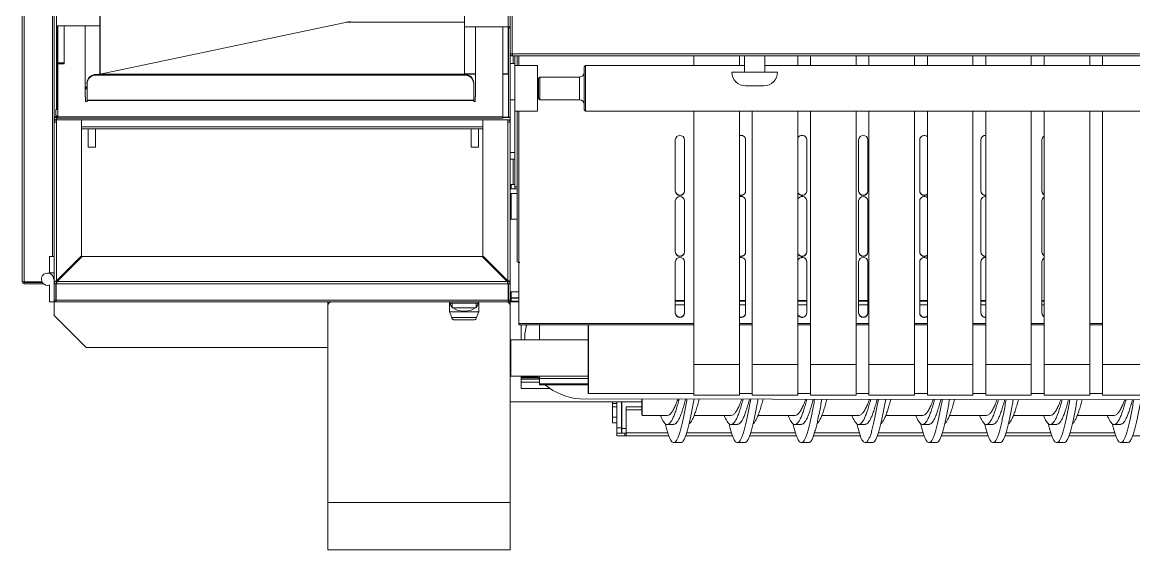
# Model space of a CAD drawing. Header units: millimetres. Extents: x 5343 to 29633, y -275 to 12336.
# Drawn here: x 24543 to 25761, y 1000 to 1579 of the extents above; entities that cross this region are included whole.
import ezdxf

# ---------------------------------------------------------------- set-up
doc = ezdxf.new("R2010")
doc.units = ezdxf.units.MM

msp = doc.modelspace()

# ---------------------------------------------------------------- linework, layer by layer
at = {"linetype": 'Continuous', "lineweight": 15}
for p, q in [((24577.8, 1474.3), (24577.8, 2329.3)), ((24580.3, 1482.8), (24580.3, 2328.6)), ((24542.8, 1293.8), (24542.8, 2309.8)), ((24544.8, 2309.8), (24544.8, 1293.8)), ((24575.8, 1321.8), (24575.8, 2309.8)), ((24627.8, 1574.8), (24627.8, 2281.1)), ((25027.8, 2281.3), (25027.8, 1573.8)), ((25075.6, 2281.3), (25075.6, 1573.8)), ((25077.8, 2281.3), (25077.8, 1573.8)), ((24628.1, 1888.4), (24628.1, 1521.8)), ((25079.8, 1544.3), (25079.8, 1599.3)), ((25080.1, 1599.3), (25080.1, 1544.3)), ((24580.8, 1574.8), (24627.8, 1574.8)), ((24580.8, 1482.8), (24580.8, 1574.8)), ((24582, 1574.8), (24582, 1534.1)), ((24588.8, 1574.8), (24588.8, 1534.1)), ((24611.8, 1496.9), (24611.8, 1574.8)), ((24627.8, 1574.8), (24627.8, 1522.5)), ((24902.3, 1579.8), (24628.1, 1521.8)), ((24897.9, 1578.8), (25027.8, 1578.8)), ((25027.8, 1573.8), (25075.6, 1573.8)), ((25027.8, 1522.3), (25027.8, 1573.8)), ((25039.8, 1573.8), (25039.8, 1496.9)), ((25069.8, 1573.8), (25069.8, 1475)), ((25077.8, 1573.8), (25075.6, 1573.8)), ((25075.6, 1573.8), (25075.6, 1522.3)), ((25075.8, 1573.8), (25075.8, 1572.8)), ((25075.8, 1474.8), (25075.8, 1572.8)), ((25075.8, 1572.8), (25077.8, 1572.8)), ((25077.8, 1572.8), (25077.8, 1573.8)), ((25077.8, 1474.8), (25077.8, 1572.8)), ((25077.8, 1544.3), (25079.8, 1544.3)), ((25080.1, 1544.3), (28521.4, 1544.3)), ((28521.3, 1541.8), (25080.3, 1541.8)), ((25081.1, 1541.8), (25081.1, 1533.7)), ((25082.8, 1541.8), (25082.8, 1533.7)), ((25085.3, 1541.8), (25085.3, 1531.2)), ((25087.2, 1541.8), (25087.2, 1531.2)), ((25279.1, 1531.2), (25279.1, 1541.8)), ((25329.1, 1531.2), (25329.1, 1541.8)), ((25334.8, 1541.8), (25334.8, 1524.1)), ((25356.8, 1524.1), (25356.8, 1541.8)), ((25393.1, 1531.2), (25393.1, 1541.8)), ((25407.1, 1531.2), (25407.1, 1541.8)), ((25457.1, 1531.2), (25457.1, 1541.8)), ((25471.1, 1531.2), (25471.1, 1541.8)), ((25521.1, 1531.2), (25521.1, 1541.8)), ((25535.1, 1531.2), (25535.1, 1541.8)), ((25585.1, 1531.2), (25585.1, 1541.8)), ((25599.1, 1531.2), (25599.1, 1541.8)), ((25649.1, 1531.2), (25649.1, 1541.8)), ((25663.1, 1531.2), (25663.1, 1541.8)), ((25713.1, 1531.2), (25713.1, 1541.8)), ((25727.1, 1531.2), (25727.1, 1541.8)), ((24581.8, 1533.2), (24580.8, 1533.2)), ((24581.8, 1533.2), (24581.8, 1488.4)), ((24588.8, 1534.1), (24582, 1534.1)), ((24582, 1533.1), (24582, 1534.1)), ((24588.8, 1533.1), (24582, 1533.1)), ((24588.8, 1534.1), (24588.8, 1533.1)), ((25082.8, 1533.7), (25077.8, 1533.7)), ((25082.8, 1533.7), (25082.8, 1493.5)), ((25107.8, 1531.2), (25082.8, 1531.2)), ((25107.8, 1531.2), (25107.8, 1530.3)), ((25107.8, 1530.3), (25107.8, 1481.2)), ((25160.4, 1531.2), (25158.9, 1529.7)), ((25158.9, 1482.7), (25158.9, 1529.7)), ((25334.8, 1531.2), (25160.4, 1531.2)), ((25160.4, 1531.2), (25160.4, 1481.2)), ((25320.8, 1524.1), (25370.8, 1524.1)), ((28244.8, 1531.2), (25356.8, 1531.2)), ((24613.8, 1511.2), (24613.8, 1512)), ((24613.8, 1493.4), (24613.8, 1511.2)), ((24623.8, 1521.6), (24623.8, 1520.8)), ((24623.8, 1521.6), (25027.8, 1521.6)), ((24623.8, 1520.8), (25027.8, 1520.8)), ((24626.9, 1521.6), (24627.8, 1522.5)), ((24627.8, 1521.8), (24627.8, 1522.5)), ((24628.5, 1521.8), (24627.8, 1521.8)), ((24628.5, 1521.8), (24628.3, 1521.6)), ((24628.5, 1521.8), (25039.8, 1521.8)), ((25039.8, 1522.3), (25027.8, 1522.3)), ((25027.8, 1522.3), (25027.8, 1521.8)), ((25027.8, 1520.8), (25027.8, 1521.6)), ((25037.8, 1512), (25037.8, 1511.2)), ((25037.8, 1511.2), (25037.8, 1493.4)), ((25075.6, 1522.3), (25069.8, 1522.3)), ((25069.8, 1521.8), (25075.8, 1521.8)), ((25075.6, 1522.3), (25075.8, 1522.3)), ((25108.9, 1517.2), (25107.8, 1517.2)), ((25110.4, 1518.7), (25108.9, 1517.2)), ((25108.9, 1495.2), (25108.9, 1517.2)), ((25153.9, 1518.7), (25110.4, 1518.7)), ((25110.4, 1518.7), (25110.4, 1493.7)), ((25153.9, 1493.7), (25153.9, 1518.7)), ((24611.8, 1506.5), (24613.8, 1508.5)), ((24613.8, 1507.1), (24611.8, 1505.1)), ((25355.8, 1509.1), (25335.8, 1509.1)), ((24581.8, 1475), (24581.8, 1488.4)), ((24612.3, 1496.9), (24611.8, 1496.9)), ((24612.3, 1496.9), (24612.3, 1491.7)), ((24612.3, 1491.7), (24613.8, 1491.7)), ((25037.8, 1493.4), (24613.8, 1493.4)), ((24613.8, 1493.4), (24613.8, 1493)), ((24613.8, 1491.7), (24613.8, 1493)), ((24613.8, 1493), (25037.8, 1493)), ((25037.8, 1493), (25037.8, 1493.4)), ((25037.8, 1493), (25037.8, 1491.7)), ((25037.8, 1491.7), (25039.3, 1491.7)), ((25039.3, 1491.7), (25039.3, 1496.9)), ((25039.8, 1496.9), (25039.3, 1496.9)), ((25077.8, 1493.5), (25082.8, 1493.5)), ((25082.8, 1493.5), (25082.8, 1435.9)), ((25107.8, 1495.2), (25108.9, 1495.2)), ((25108.9, 1495.2), (25110.4, 1493.7)), ((25110.4, 1493.7), (25153.9, 1493.7)), ((24579.8, 1483), (24579.8, 1476)), ((24579.8, 1476), (24581.8, 1476)), ((24580.3, 1475), (24580.3, 1475.3)), ((24580.5, 1475.2), (24580.3, 1475)), ((24581, 1474.3), (24581.5, 1474.8)), ((24581.8, 1474.8), (24581.5, 1474.8)), ((24581.5, 1474.8), (24581.5, 1474.8)), ((25069.8, 1475), (24581.8, 1475)), ((24581.8, 1475), (24581.8, 1473.5)), ((25069.8, 1475), (25069.8, 1473.5)), ((25077.8, 1474.8), (25069.8, 1474.8)), ((25077.8, 1474.3), (25077.8, 1474.8)), ((25082.8, 1481.2), (25107.8, 1481.2)), ((25085.3, 1481.2), (25085.3, 1315.7)), ((25087.2, 1481.2), (25087.2, 1315.4)), ((25158.9, 1482.7), (25160.4, 1481.2)), ((25160.4, 1481.2), (28447.4, 1481.2)), ((25279.1, 1203.3), (25279.1, 1481.2)), ((25329.1, 1203.3), (25329.1, 1481.2)), ((25343.1, 1203.3), (25343.1, 1481.2)), ((25393.1, 1203.3), (25393.1, 1481.2)), ((25407.1, 1203.3), (25407.1, 1481.2)), ((25457.1, 1203.3), (25457.1, 1481.2)), ((25471.1, 1203.3), (25471.1, 1481.2)), ((25521.1, 1203.3), (25521.1, 1481.2)), ((25535.1, 1203.3), (25535.1, 1481.2)), ((25585.1, 1203.3), (25585.1, 1481.2)), ((25599.1, 1203.3), (25599.1, 1481.2)), ((25649.1, 1203.3), (25649.1, 1481.2)), ((25663.1, 1203.3), (25663.1, 1481.2)), ((25713.1, 1203.3), (25713.1, 1481.2)), ((25727.1, 1203.3), (25727.1, 1481.2)), ((24579.8, 1474.3), (24577.8, 1474.3)), ((24577.8, 1469.3), (24577.8, 1474.3)), ((24577.8, 1294.3), (24577.8, 1469.3)), ((24580.3, 1469.3), (24577.8, 1469.3)), ((24580.3, 1473.8), (24580.3, 1471.8)), ((24580.3, 1469.3), (24580.3, 1471.8)), ((24607.8, 1471.8), (24580.3, 1471.8)), ((24580.3, 1295), (24580.3, 1469.3)), ((24581.8, 1474.3), (24581, 1474.3)), ((25069.8, 1473.5), (24581.8, 1473.5)), ((24607.8, 1322.5), (24607.8, 1471.8)), ((25047.8, 1471.8), (24607.8, 1471.8)), ((25047.8, 1464.2), (24607.8, 1464.2)), ((25075.3, 1471.8), (25047.8, 1471.8)), ((25047.8, 1471.8), (25047.8, 1322.5)), ((25077.8, 1474.3), (25069.8, 1474.3)), ((25075.3, 1471.8), (25075.3, 1469.3)), ((25077.8, 1471.8), (25075.3, 1471.8)), ((25075.3, 1469.3), (25075.3, 1295)), ((25077.8, 1469.3), (25075.3, 1469.3)), ((25077.8, 1474.3), (25077.8, 1471.8)), ((25077.8, 1469.3), (25077.8, 1471.8)), ((25077.8, 1469.3), (25077.8, 1294.3)), ((25047.8, 1461.8), (24607.8, 1461.8)), ((24615, 1461.8), (24615, 1441.8)), ((24623, 1441.8), (24623, 1461.8)), ((25035, 1461.8), (25035, 1441.8)), ((25043, 1441.8), (25043, 1461.8)), ((24623, 1441.8), (24615, 1441.8)), ((25043, 1441.8), (25035, 1441.8)), ((25258.8, 1449.7), (25258.8, 1393.6)), ((25268.8, 1393.6), (25268.8, 1449.7)), ((25335.8, 1393.6), (25335.8, 1449.7)), ((25402.8, 1393.6), (25402.8, 1449.7)), ((25459.8, 1449.7), (25459.8, 1393.6)), ((25469.8, 1393.6), (25469.8, 1449.7)), ((25526.8, 1449.7), (25526.8, 1393.6)), ((25593.8, 1449.7), (25593.8, 1393.6)), ((25660.8, 1449.7), (25660.8, 1393.6)), ((25077.8, 1435.9), (25082.8, 1435.9)), ((25077.8, 1428.7), (25082.8, 1428.7)), ((25081.1, 1428.7), (25081.1, 1400.8)), ((25082.8, 1435.9), (25082.8, 1428.7)), ((25082.8, 1428.7), (25082.8, 1398.3)), ((25081.1, 1400.8), (25077.8, 1400.8)), ((25077.8, 1395.8), (25085.3, 1395.8)), ((25077.8, 1390.8), (25085.3, 1390.8)), ((25078.8, 1400.8), (25078.8, 1395.8)), ((25078.8, 1390.8), (25078.8, 1362.8)), ((25082.8, 1400.8), (25081.1, 1400.8)), ((25082.8, 1398.3), (25082.8, 1395.8)), ((25082.8, 1398.3), (25085.3, 1398.3)), ((25258.8, 1382.8), (25258.8, 1326.6)), ((25268.8, 1326.6), (25268.8, 1382.8)), ((25335.8, 1326.6), (25335.8, 1382.8)), ((25402.8, 1326.6), (25402.8, 1382.8)), ((25459.8, 1382.8), (25459.8, 1326.6)), ((25469.8, 1326.6), (25469.8, 1382.8)), ((25526.8, 1382.8), (25526.8, 1326.6)), ((25593.8, 1382.8), (25593.8, 1326.6)), ((25660.8, 1382.8), (25660.8, 1326.6)), ((25085.3, 1362.8), (25077.8, 1362.8)), ((24572.8, 1321.8), (24572.8, 1303.8)), ((24577.8, 1321.8), (24572.8, 1321.8)), ((24607.8, 1322.5), (24580.3, 1295)), ((24581, 1294.3), (24608.5, 1321.8)), ((25047.1, 1321.8), (24608.5, 1321.8)), ((25047.1, 1321.8), (25074.6, 1294.3)), ((25075.3, 1295), (25047.8, 1322.5)), ((25088, 1315.4), (25087.2, 1315.4)), ((25087.3, 1314.9), (25087.3, 1314.7)), ((25088, 1314.9), (25087.3, 1314.9)), ((25087.3, 1314.7), (25088, 1314.7)), ((25087.3, 1248.3), (25087.3, 1314.7)), ((25088, 1314.7), (25088, 1315.4)), ((25258.8, 1315.8), (25258.8, 1259.7)), ((25268.8, 1259.7), (25268.8, 1315.8)), ((25335.8, 1259.7), (25335.8, 1315.8)), ((25402.8, 1259.7), (25402.8, 1315.8)), ((25459.8, 1315.8), (25459.8, 1259.7)), ((25469.8, 1259.7), (25469.8, 1315.8)), ((25526.8, 1315.8), (25526.8, 1259.7)), ((25593.8, 1315.8), (25593.8, 1259.7)), ((25660.8, 1315.8), (25660.8, 1259.7)), ((24544.3, 1293.8), (24542.8, 1293.8)), ((24544.8, 1293.8), (24544.3, 1293.8)), ((24564.5, 1293.8), (24544.8, 1293.8)), ((24544.8, 1293.3), (24544.8, 1291.8)), ((24544.8, 1293.3), (24564.8, 1293.3)), ((24544.8, 1291.8), (24566, 1291.8)), ((24572.8, 1303.8), (24572.8, 1303.1)), ((24572.8, 1303.8), (24577.8, 1303.8)), ((24577.8, 1296.8), (24577.3, 1296.8)), ((24577.8, 1294.3), (24577.8, 1291.8)), ((24579.8, 1294.3), (24577.8, 1294.3)), ((24577.8, 1273.9), (24577.8, 1291.8)), ((24577.8, 1291.8), (24579.8, 1291.8)), ((24579.8, 1273.9), (24579.8, 1291.8)), ((25075.4, 1291.8), (24580.1, 1291.8)), ((24580.1, 1273.9), (24580.1, 1291.8)), ((24580.3, 1293.8), (24580.3, 1291.8)), ((25074.6, 1294.3), (24581, 1294.3)), ((25075.3, 1293.8), (25075.3, 1291.8)), ((25075.4, 1273.9), (25075.4, 1291.8)), ((25075.8, 1294.3), (25077.8, 1294.3)), ((25075.8, 1273.9), (25075.8, 1291.8)), ((25077.8, 1291.8), (25075.8, 1291.8)), ((25077.8, 1291.8), (25077.8, 1294.3)), ((25077.8, 1273.9), (25077.8, 1291.8)), ((24572.8, 1290.4), (24572.8, 1271.8)), ((25087.3, 1282.8), (25077.8, 1282.8)), ((25078.8, 1282.8), (25078.8, 1276.3)), ((24577.8, 1271.8), (24572.8, 1271.8)), ((24577.8, 1273.9), (24577.8, 1271.8)), ((24577.8, 1273.9), (24579.8, 1273.9)), ((24577.8, 1271.8), (24577.8, 1256.8)), ((24579.9, 1271.8), (24577.8, 1271.8)), ((24579.9, 1273.8), (24579.9, 1271.8)), ((25075.7, 1271.8), (24579.9, 1271.8)), ((25075.4, 1273.9), (24580.1, 1273.9)), ((24877.8, 1271.8), (24877.8, 1267.8)), ((24877.8, 1051.8), (24877.8, 1267.8)), ((25011.3, 1271.8), (25011.3, 1270.3)), ((25043.3, 1270.3), (25011.3, 1270.3)), ((25011.3, 1270.3), (25011.3, 1260.9)), ((25014.3, 1270.3), (25014.3, 1265.3)), ((25040.3, 1265.3), (25040.3, 1270.3)), ((25043.3, 1271.8), (25043.3, 1270.3)), ((25043.3, 1270.3), (25043.3, 1260.9)), ((25075.7, 1273.8), (25075.7, 1271.8)), ((25077.8, 1271.8), (25075.7, 1271.8)), ((25077.8, 1273.9), (25075.8, 1273.9)), ((25077.8, 1273.9), (25077.8, 1271.8)), ((25087.3, 1271.8), (25077.8, 1271.8)), ((25077.8, 1271.8), (25077.8, 1267.8)), ((25077.8, 1051.8), (25077.8, 1267.8)), ((25078.8, 1276.3), (25078.8, 1275.8)), ((25087.3, 1276.3), (25078.8, 1276.3)), ((25078.8, 1272.8), (25078.8, 1275.8)), ((25087.3, 1275.8), (25078.8, 1275.8)), ((25087.3, 1272.8), (25078.8, 1272.8)), ((25081, 1272.8), (25081, 1271.8)), ((25268.8, 1273.3), (25258.8, 1273.3)), ((25268.8, 1272.8), (25258.8, 1272.8)), ((25268.8, 1268.7), (25258.8, 1268.7)), ((25335.8, 1273.3), (25329.1, 1273.3)), ((25335.8, 1272.8), (25329.1, 1272.8)), ((25335.8, 1268.7), (25329.1, 1268.7)), ((25402.8, 1273.3), (25393.1, 1273.3)), ((25402.8, 1272.8), (25393.1, 1272.8)), ((25402.8, 1268.7), (25393.1, 1268.7)), ((25469.8, 1273.3), (25459.8, 1273.3)), ((25469.8, 1272.8), (25459.8, 1272.8)), ((25469.8, 1268.7), (25459.8, 1268.7)), ((25535.1, 1273.3), (25526.8, 1273.3)), ((25535.1, 1272.8), (25526.8, 1272.8)), ((25535.1, 1268.7), (25526.8, 1268.7)), ((25599.1, 1273.3), (25593.8, 1273.3)), ((25599.1, 1272.8), (25593.8, 1272.8)), ((25599.1, 1268.7), (25593.8, 1268.7)), ((25663.1, 1273.3), (25660.8, 1273.3)), ((25663.1, 1272.8), (25660.8, 1272.8)), ((25663.1, 1268.7), (25660.8, 1268.7)), ((24612.8, 1221.8), (24577.8, 1256.8)), ((25011.5, 1260.8), (25043, 1260.8)), ((25011.5, 1260.8), (25011.5, 1260.8)), ((25040.3, 1265.3), (25014.3, 1265.3)), ((25043.1, 1260.8), (25043, 1260.8)), ((25013.6, 1254.6), (25041, 1254.6)), ((25016.6, 1252.2), (25038, 1252.2)), ((25087.3, 1248.3), (25087.3, 1246.7)), ((25279.1, 1248.3), (25087.3, 1248.3)), ((25087.3, 1246.7), (25279.1, 1246.7)), ((25089.8, 1230.3), (25089.8, 1246.7)), ((25109.8, 1246.7), (25109.8, 1230.3)), ((25163.1, 1192.7), (25163.1, 1246.7)), ((25163.6, 1192.5), (25163.6, 1246.7)), ((25343.1, 1248.3), (25329.1, 1248.3)), ((25329.1, 1246.7), (25343.1, 1246.7)), ((25407.1, 1248.3), (25393.1, 1248.3)), ((25393.1, 1246.7), (25407.1, 1246.7)), ((25471.1, 1248.3), (25457.1, 1248.3)), ((25457.1, 1246.7), (25471.1, 1246.7)), ((25535.1, 1248.3), (25521.1, 1248.3)), ((25521.1, 1246.7), (25535.1, 1246.7)), ((25599.1, 1248.3), (25585.1, 1248.3)), ((25585.1, 1246.7), (25599.1, 1246.7)), ((25663.1, 1248.3), (25649.1, 1248.3)), ((25649.1, 1246.7), (25663.1, 1246.7)), ((25727.1, 1248.3), (25713.1, 1248.3)), ((25713.1, 1246.7), (25727.1, 1246.7)), ((24877.8, 1221.8), (24612.8, 1221.8)), ((25078.1, 1222.8), (25077.8, 1222.8)), ((25078.6, 1230.3), (25078.1, 1229.8)), ((25078.1, 1201.4), (25078.1, 1229.8)), ((25163.1, 1230.3), (25078.6, 1230.3)), ((25078.6, 1201.1), (25078.6, 1230.3)), ((25093.6, 1230.6), (25093.6, 1230.3)), ((25077.8, 1197.8), (25078.1, 1197.8)), ((25078.1, 1190.8), (25078.1, 1201.4)), ((25078.6, 1190.3), (25078.6, 1201.1)), ((25329.1, 1203.3), (25279.1, 1203.3)), ((25279.1, 1169.4), (25279.1, 1203.3)), ((25329.1, 1169.4), (25329.1, 1203.3)), ((25393.1, 1203.3), (25343.1, 1203.3)), ((25343.1, 1169.4), (25343.1, 1203.3)), ((25393.1, 1169.4), (25393.1, 1203.3)), ((25457.1, 1203.3), (25407.1, 1203.3)), ((25407.1, 1169.4), (25407.1, 1203.3)), ((25457.1, 1169.4), (25457.1, 1203.3)), ((25521.1, 1203.3), (25471.1, 1203.3)), ((25471.1, 1169.4), (25471.1, 1203.3)), ((25521.1, 1169.4), (25521.1, 1203.3)), ((25585.1, 1203.3), (25535.1, 1203.3)), ((25535.1, 1169.4), (25535.1, 1203.3)), ((25585.1, 1169.4), (25585.1, 1203.3)), ((25649.1, 1203.3), (25599.1, 1203.3)), ((25599.1, 1169.4), (25599.1, 1203.3)), ((25649.1, 1169.4), (25649.1, 1203.3)), ((25713.1, 1203.3), (25663.1, 1203.3)), ((25663.1, 1169.4), (25663.1, 1203.3)), ((25713.1, 1169.4), (25713.1, 1203.3)), ((25777.1, 1203.3), (25727.1, 1203.3)), ((25727.1, 1169.4), (25727.1, 1203.3)), ((25078.1, 1190.8), (25078.6, 1190.3)), ((25078.6, 1190.3), (25163.1, 1190.3)), ((25089.8, 1189.3), (25089.8, 1190.3)), ((25089.8, 1188.4), (25089.8, 1189.3)), ((25089.8, 1189.3), (25108.1, 1189.3)), ((25089.8, 1187), (25089.8, 1188.4)), ((25089.8, 1188.4), (25108.9, 1188.4)), ((25089.8, 1183.9), (25089.8, 1187)), ((25089.8, 1187), (25109.8, 1187)), ((25089.8, 1176.8), (25089.8, 1183.9)), ((25089.8, 1183.9), (25109.8, 1183.9)), ((25109.8, 1190.3), (25109.8, 1187.9)), ((25109.8, 1187.9), (25109.8, 1182)), ((25163.1, 1187.9), (25109.8, 1187.9)), ((25163.1, 1171.8), (25163.1, 1192.7)), ((25163.6, 1171.3), (25163.6, 1192.5)), ((25089.8, 1176.8), (25121.7, 1176.8)), ((25163.1, 1182), (25109.8, 1182)), ((25109.8, 1180.9), (25109.8, 1182)), ((25163.1, 1180.9), (25109.8, 1180.9)), ((25163.1, 1171.8), (25163.6, 1171.3)), ((25163.6, 1171.3), (25279.1, 1171.3)), ((25329.1, 1171.3), (25343.1, 1171.3)), ((25393.1, 1171.3), (25407.1, 1171.3)), ((25457.1, 1171.3), (25471.1, 1171.3)), ((25521.1, 1171.3), (25535.1, 1171.3)), ((25585.1, 1171.3), (25599.1, 1171.3)), ((25649.1, 1171.3), (25663.1, 1171.3)), ((25713.1, 1171.3), (25727.1, 1171.3)), ((25077.8, 1162.3), (25222.1, 1162.3)), ((26726.2, 1162.8), (25154.1, 1165.5)), ((25189.8, 1160.2), (25189.8, 1162.3)), ((25189.8, 1160.2), (25194.8, 1160.2)), ((25189.8, 1156.8), (25189.8, 1160.2)), ((25194.8, 1160.2), (25194.8, 1162.3)), ((25194.8, 1156.8), (25194.8, 1160.2)), ((25199.8, 1162.3), (25199.8, 1133.7)), ((25200.3, 1132.8), (25200.3, 1162.3)), ((25222.1, 1165.4), (25222.1, 1147.8)), ((25222.6, 1165.4), (25222.6, 1147.3)), ((25279.1, 1169.4), (25329.1, 1169.4)), ((25343.1, 1169.4), (25393.1, 1169.4)), ((25407.1, 1169.4), (25457.1, 1169.4)), ((25471.1, 1169.4), (25521.1, 1169.4)), ((25535.1, 1169.4), (25585.1, 1169.4)), ((25599.1, 1169.4), (25649.1, 1169.4)), ((25663.1, 1169.4), (25713.1, 1169.4)), ((25727.1, 1169.4), (25777.1, 1169.4)), ((25189.8, 1156.8), (25194.8, 1156.8)), ((25189.8, 1145.3), (25189.8, 1156.8)), ((25194.8, 1156.8), (25194.8, 1146.8)), ((25194.8, 1145.3), (25194.8, 1146.8)), ((25222.1, 1156.8), (25204.8, 1156.8)), ((25204.8, 1153.3), (25204.8, 1156.8)), ((25204.8, 1153.3), (25204.8, 1128.3)), ((25222.1, 1153.3), (25204.8, 1153.3)), ((25222.1, 1147.8), (25222.6, 1147.3)), ((25222.6, 1147.3), (25250, 1147.3)), ((25279.5, 1147.3), (25320, 1147.3)), ((25349.5, 1147.3), (25390, 1147.3)), ((25419.5, 1147.3), (25460, 1147.3)), ((25489.5, 1147.3), (25530, 1147.3)), ((25559.5, 1147.3), (25600, 1147.3)), ((25629.5, 1147.3), (25670, 1147.3)), ((25699.5, 1147.3), (25740, 1147.3)), ((25189.8, 1145.3), (25194.8, 1145.3)), ((25189.8, 1139.1), (25189.8, 1145.3)), ((25189.8, 1139.1), (25194.8, 1139.1)), ((25194.8, 1139.1), (25194.8, 1145.3)), ((25194.8, 1139.1), (25194.8, 1133.7)), ((25194.8, 1133.7), (25199.8, 1133.7)), ((25194.8, 1133.7), (25194.8, 1127.8)), ((25199.8, 1133.7), (25199.8, 1127.8)), ((25250, 1137.4), (25257, 1137.4)), ((25320, 1137.4), (25327, 1137.4)), ((25390, 1137.4), (25397, 1137.4)), ((25460, 1137.4), (25467, 1137.4)), ((25530, 1137.4), (25537, 1137.4)), ((25600, 1137.4), (25607, 1137.4)), ((25670, 1137.4), (25677, 1137.4)), ((25740, 1137.4), (25747, 1137.4)), ((25194.8, 1124.8), (25194.8, 1127.8)), ((25194.8, 1127.8), (25199.8, 1127.8)), ((25203.3, 1124.8), (25194.8, 1124.8)), ((25203.3, 1127.8), (25199.8, 1127.8)), ((25199.8, 1127.8), (25200.1, 1127.8)), ((25204.8, 1132.8), (25200.3, 1132.8)), ((25200.3, 1132.8), (25200.3, 1127.8)), ((25203.3, 1127.8), (25203.3, 1124.8)), ((25204.8, 1127.8), (25203.3, 1127.8)), ((25204.8, 1127.8), (25203.3, 1127.8)), ((25204.8, 1124.8), (25203.3, 1124.8)), ((25204.8, 1124.8), (25204.8, 1128.3)), ((25250.5, 1128.3), (25204.8, 1128.3)), ((25251.7, 1124.8), (25204.8, 1124.8)), ((25321.7, 1124.8), (25270.2, 1124.8)), ((25320.5, 1128.3), (25271.4, 1128.3)), ((25391.7, 1124.8), (25340.2, 1124.8)), ((25390.5, 1128.3), (25341.4, 1128.3)), ((25461.7, 1124.8), (25410.2, 1124.8)), ((25460.5, 1128.3), (25411.4, 1128.3)), ((25531.7, 1124.8), (25480.2, 1124.8)), ((25530.5, 1128.3), (25481.4, 1128.3)), ((25601.7, 1124.8), (25550.2, 1124.8)), ((25600.5, 1128.3), (25551.4, 1128.3)), ((25671.7, 1124.8), (25620.2, 1124.8)), ((25670.5, 1128.3), (25621.4, 1128.3)), ((25741.7, 1124.8), (25690.2, 1124.8)), ((25740.5, 1128.3), (25691.4, 1128.3)), ((25811.7, 1124.8), (25760.2, 1124.8)), ((25257, 1117.4), (25264.9, 1117.4)), ((25327, 1117.4), (25334.9, 1117.4)), ((25397, 1117.4), (25404.9, 1117.4)), ((25467, 1117.4), (25474.9, 1117.4)), ((25537, 1117.4), (25544.9, 1117.4)), ((25607, 1117.4), (25614.9, 1117.4)), ((25677, 1117.4), (25684.9, 1117.4)), ((25747, 1117.4), (25754.9, 1117.4)), ((25077.8, 1051.8), (24877.8, 1051.8)), ((24877.8, 999.8), (24877.8, 1051.8)), ((25077.8, 999.8), (25077.8, 1051.8)), ((25077.8, 999.8), (24877.8, 999.8))]:
    msp.add_line(p, q, dxfattribs=at)
at = {"linetype": 'Continuous', "lineweight": 15, "flags": 128}
for points in [[(24582, 1533.1), (24581.9, 1533.1), (24581.9, 1533.1), (24581.9, 1533.1), (24581.8, 1533.1), (24581.8, 1533.1), (24581.8, 1533.1), (24581.8, 1533.1), (24581.8, 1533)], [(24579.8, 1476), (24579.8, 1475.8), (24580, 1475.5), (24580.2, 1475.3), (24580.5, 1475.1), (24580.9, 1475), (24581.3, 1474.9), (24581.8, 1474.8)], [(25107.3, 1190.3), (25108, 1189.3), (25109.8, 1187.3)]]:
    msp.add_lwpolyline(points, dxfattribs=at)
at = {"linetype": 'Continuous', "lineweight": 15}
for centre, radius, start, end in [((24582, 1530), 4.07, 89.5672, 106.7048), ((25153.9, 1523.7), 5, 270, 0), ((25335.8, 1524.1), 15, 180, 270), ((25355.8, 1524.1), 15, 270, 0), ((24623.6, 1511.8), 9.81, 88.8633, 178.8163), ((24623.6, 1511), 9.81, 88.8633, 178.8163), ((25028, 1511.8), 9.81, 1.1837, 91.1367), ((25028, 1511), 9.81, 1.1837, 91.1367), ((25153.9, 1488.7), 5, 0, 90), ((24580.3, 1474.3), 2.5, 180, 270), ((24580.3, 1469.3), 2.5, 90, 180), ((24580.3, 1474.3), 0.5, 180, 270), ((24580.3, 1469.3), 0.5, 90, 180), ((25075.3, 1469.3), 2.5, 0, 90), ((25075.3, 1469.3), 0.5, 0, 90), ((25263.8, 1449.7), 5, 0.6684, 179.3316), ((25330.8, 1449.7), 5, 0.7403, 110.5092), ((25397.8, 1449.7), 5.01, 0.7734, 161.134), ((25464.8, 1449.7), 5, 0.6684, 179.3316), ((25531.8, 1449.7), 5.01, 49.5221, 179.2027), ((25598.8, 1449.7), 4.97, 86.7004, 179.5039), ((25665.7, 1449.7), 4.91, 122.7399, 179.8263), ((25263.8, 1393.9), 5, 180.6684, 359.3316), ((25263.8, 1393.7), 5, 180.6684, 359.3316), ((25330.8, 1393.9), 5, 249.4908, 359.2597), ((25330.8, 1393.7), 4.99, 249.3224, 359.4281), ((25397.8, 1393.9), 5.01, 198.866, 359.2266), ((25397.8, 1393.7), 5.01, 198.866, 359.2266), ((25464.8, 1393.9), 5, 180.6684, 359.3316), ((25464.8, 1393.7), 5, 180.6684, 359.3316), ((25531.8, 1393.9), 5.01, 180.7973, 310.4779), ((25531.8, 1393.7), 5.01, 180.7973, 310.4779), ((25598.8, 1393.9), 4.97, 180.4961, 273.2996), ((25598.8, 1393.7), 4.97, 180.4961, 273.2996), ((25665.7, 1393.9), 4.91, 180.1737, 237.2601), ((25665.7, 1393.6), 4.91, 180.1737, 237.2601), ((25263.8, 1382.7), 5, 0.6684, 179.3316), ((25330.8, 1382.7), 5, 0.7403, 110.5092), ((25397.8, 1382.7), 5.01, 0.7734, 161.134), ((25464.8, 1382.7), 5, 0.6684, 179.3316), ((25531.8, 1382.7), 5.01, 49.5221, 179.2027), ((25598.8, 1382.7), 4.97, 86.7004, 179.5039), ((25665.7, 1382.8), 4.91, 122.7399, 179.8263), ((25263.8, 1327), 5, 180.6684, 359.3316), ((25263.8, 1326.7), 5, 180.6684, 359.3316), ((25263.8, 1315.8), 5, 0.6684, 179.3316), ((25330.8, 1327), 5, 249.4908, 359.2597), ((25330.8, 1326.7), 4.99, 249.3224, 359.4281), ((25330.8, 1315.7), 5, 0.7403, 110.5092), ((25397.8, 1327), 5.01, 198.866, 359.2266), ((25397.8, 1326.7), 5.01, 198.866, 359.2266), ((25397.8, 1315.7), 5.01, 0.7734, 161.134), ((25464.8, 1327), 5, 180.6684, 359.3316), ((25464.8, 1326.7), 5, 180.6684, 359.3316), ((25464.8, 1315.8), 5, 0.6684, 179.3316), ((25531.8, 1327), 5.01, 180.7973, 310.4779), ((25531.8, 1326.7), 5.01, 180.7973, 310.4779), ((25531.8, 1315.7), 5.01, 49.5221, 179.2027), ((25598.8, 1326.9), 4.97, 180.4961, 273.2996), ((25598.8, 1326.7), 4.97, 180.4961, 273.2996), ((25598.8, 1315.8), 4.97, 86.7004, 179.5039), ((25665.7, 1326.9), 4.91, 180.1737, 237.2601), ((25665.7, 1326.7), 4.91, 180.1737, 237.2601), ((25665.7, 1315.8), 4.91, 122.7399, 179.8263), ((25086.8, 1318.4), 3.02, 241.5184, 278.7795), ((24544.8, 1293.8), 2, 180, 270), ((24544.8, 1293.8), 0.5, 180, 270), ((24570.5, 1296.8), 6.75, 0, 289.4712), ((24580.3, 1294.3), 2.5, 180, 270), ((24580.3, 1294.3), 0.5, 180, 270), ((25075.3, 1294.3), 2.5, 270, 0), ((25075.3, 1294.3), 0.5, 270, 0), ((24881.8, 1267.8), 4, 90, 180), ((25073.8, 1267.8), 4, 0, 90), ((25263.8, 1260), 5, 180.6684, 359.3316), ((25263.8, 1259.7), 5, 180.6684, 359.3316), ((25330.8, 1260), 5, 249.4908, 359.2597), ((25330.8, 1259.7), 4.99, 249.3224, 359.4281), ((25397.8, 1260), 5.01, 198.866, 359.2266), ((25397.8, 1259.7), 5.01, 198.866, 359.2266), ((25464.8, 1260), 5, 180.6684, 359.3316), ((25464.8, 1259.7), 5, 180.6684, 359.3316), ((25531.8, 1260), 5.01, 180.7973, 310.4779), ((25531.8, 1259.7), 5.01, 180.7973, 310.4779), ((25598.8, 1260), 4.97, 180.4961, 273.2996), ((25598.8, 1259.7), 4.97, 180.4961, 273.2996), ((25665.7, 1260), 4.91, 180.1737, 237.2601), ((25665.7, 1259.7), 4.91, 180.1737, 237.2601), ((25157.4, 1229.7), 63.8, 164.6045, 179.5177), ((25157.4, 1230.6), 63.8, 165.3804, 179.9978), ((25158.6, 1230.7), 65.4, 229.6227, 266.053), ((25200.3, 1133.3), 0.5, 180, 270)]:
    msp.add_arc(centre, radius, start, end, dxfattribs=at)
for centre, major_axis, start_param, end_param in [((25027.3, 1270.3), (-15, 0), 0, 0.522315), ((25027.3, 1270.3), (15, 0), -0.522315, 0), ((25011.5, 1260.9), (-0.2, 0), 0, 1.570796), ((25027.3, 1270.3), (-15, 0), 0.61548, 2.526113), ((25043.1, 1260.9), (0.2, 0), 4.712389, 6.283185)]:
    msp.add_ellipse(centre, major_axis=major_axis, ratio=0.57735, start_param=start_param, end_param=end_param, dxfattribs=at)
for points in [[(25077.8, 1544.3), (25077.8, 1544), (25077.9, 1543.3), (25078.5, 1542.5), (25079.3, 1541.9), (25080, 1541.8), (25080.3, 1541.8)], [(25079.8, 1544.3), (25079.8, 1544.2), (25079.8, 1544.1), (25079.9, 1543.9), (25080.1, 1543.8), (25080.2, 1543.8), (25080.3, 1543.8)], [(25080.3, 1541.8), (25080.3, 1541.8), (25080.2, 1541.9), (25080.2, 1542.5), (25080.2, 1543.3), (25080.2, 1544), (25080.1, 1544.3)], [(24580.3, 1475), (24580.2, 1474.9), (24580.1, 1474.8), (24579.9, 1474.6), (24579.8, 1474.5), (24579.8, 1474.3), (24579.8, 1474.3)], [(24580.3, 1473.8), (24580.3, 1473.8), (24580.5, 1473.8), (24580.6, 1473.9), (24580.8, 1474.1), (24580.9, 1474.2), (24581, 1474.3)], [(24580.3, 1295), (24580.2, 1294.9), (24580.1, 1294.8), (24579.9, 1294.6), (24579.8, 1294.5), (24579.8, 1294.3), (24579.8, 1294.3)], [(24580.3, 1293.8), (24580.3, 1293.8), (24580.5, 1293.8), (24580.6, 1293.9), (24580.8, 1294.1), (24580.9, 1294.2), (24581, 1294.3)], [(25074.6, 1294.3), (25074.6, 1294.2), (25074.8, 1294.1), (25074.9, 1293.9), (25075.1, 1293.8), (25075.2, 1293.8), (25075.3, 1293.8)], [(25075.8, 1294.3), (25075.8, 1294.3), (25075.8, 1294.5), (25075.6, 1294.6), (25075.5, 1294.8), (25075.4, 1294.9), (25075.3, 1295)], [(24577.8, 1273.9), (24577.8, 1273.6), (24577.9, 1273.1), (24578.4, 1272.4), (24579.1, 1271.9), (24579.6, 1271.8), (24579.9, 1271.8)], [(24579.8, 1273.9), (24579.8, 1273.9), (24579.8, 1273.8), (24579.8, 1273.8), (24579.8, 1273.8), (24579.9, 1273.8), (24579.9, 1273.8)], [(24579.9, 1271.8), (24579.9, 1271.8), (24579.9, 1271.9), (24580, 1272.4), (24580.1, 1273.1), (24580.1, 1273.6), (24580.1, 1273.9)], [(24579.9, 1273.8), (24579.9, 1273.8), (24579.9, 1273.8), (24580, 1273.8), (24580.1, 1273.8), (24580.1, 1273.9), (24580.1, 1273.9)], [(25075.4, 1273.9), (25075.5, 1273.6), (25075.5, 1273.1), (25075.6, 1272.4), (25075.6, 1271.9), (25075.7, 1271.8), (25075.7, 1271.8)], [(25075.4, 1273.9), (25075.5, 1273.9), (25075.5, 1273.8), (25075.6, 1273.8), (25075.6, 1273.8), (25075.7, 1273.8), (25075.7, 1273.8)], [(25075.7, 1271.8), (25076, 1271.8), (25076.5, 1271.9), (25077.2, 1272.4), (25077.7, 1273.1), (25077.8, 1273.6), (25077.8, 1273.9)], [(25075.7, 1273.8), (25075.7, 1273.8), (25075.7, 1273.8), (25075.8, 1273.8), (25075.8, 1273.8), (25075.8, 1273.9), (25075.8, 1273.9)]]:
    msp.add_open_spline(points, degree=3, dxfattribs=at)
for points, knots in [([(24580.3, 1475), (24580, 1474.9), (24579.4, 1474.8), (24578.7, 1474.7), (24578.1, 1474.5), (24577.8, 1474.4), (24577.8, 1474.3), (24577.8, 1474.3)], [0, 0, 0, 0, 0.218175, 0.43635, 0.654515, 0.87268, 1, 1, 1, 1]), ([(24580.3, 1471.8), (24580.3, 1471.8), (24580.4, 1471.9), (24580.6, 1472.3), (24580.7, 1473), (24580.9, 1473.7), (24581, 1474.1), (24581, 1474.3)], [0, 0, 0, 0, 0.218175, 0.43635, 0.654515, 0.87268, 1, 1, 1, 1]), ([(24580.3, 1295), (24580, 1294.9), (24579.4, 1294.8), (24578.7, 1294.7), (24578.1, 1294.5), (24577.8, 1294.4), (24577.8, 1294.3), (24577.8, 1294.3)], [0, 0, 0, 0, 0.218175, 0.43635, 0.654515, 0.87268, 1, 1, 1, 1]), ([(24580.3, 1291.8), (24580.3, 1291.8), (24580.4, 1291.9), (24580.6, 1292.3), (24580.7, 1293), (24580.9, 1293.7), (24581, 1294.1), (24581, 1294.3)], [0, 0, 0, 0, 0.218175, 0.43635, 0.654515, 0.87268, 1, 1, 1, 1]), ([(25074.6, 1294.3), (25074.6, 1294), (25074.7, 1293.4), (25074.9, 1292.7), (25075, 1292.1), (25075.2, 1291.8), (25075.3, 1291.8), (25075.3, 1291.8)], [0, 0, 0, 0, 0.218175, 0.43635, 0.654515, 0.87268, 1, 1, 1, 1]), ([(25077.8, 1294.3), (25077.8, 1294.3), (25077.7, 1294.4), (25077.3, 1294.6), (25076.6, 1294.7), (25075.9, 1294.9), (25075.5, 1295), (25075.3, 1295)], [0, 0, 0, 0, 0.218175, 0.43635, 0.654515, 0.87268, 1, 1, 1, 1]), ([(25011.5, 1260.8), (25011.7, 1260.4), (25011.9, 1259.6), (25012.7, 1257.6), (25013.2, 1255.8), (25013.6, 1254.6)], [0, 0, 0, 0, 0.257031, 0.522254, 1, 1, 1, 1]), ([(25041, 1254.6), (25041.2, 1255.3), (25041.6, 1256.6), (25042.4, 1258.8), (25042.8, 1260), (25043, 1260.8)], [0, 0, 0, 0, 0.265535, 0.538669, 1, 1, 1, 1]), ([(25013.6, 1254.6), (25013.7, 1254.2), (25013.9, 1253.5), (25014.7, 1252.7), (25015.6, 1252.2), (25016.3, 1252.2), (25016.6, 1252.2)], [0, 0, 0, 0, 0.235496, 0.4701, 0.79106, 1, 1, 1, 1]), ([(25038, 1252.2), (25038.5, 1252.2), (25039.3, 1252.3), (25040.3, 1253), (25040.8, 1253.9), (25041, 1254.5), (25041, 1254.6)], [0, 0, 0, 0, 0.35935, 0.639725, 0.922051, 1, 1, 1, 1]), ([(25263.1, 1165.3), (25262.6, 1163.3), (25261.4, 1159), (25259.7, 1153.3), (25257.9, 1148.3), (25256.2, 1144.1), (25254.4, 1140.8), (25252.7, 1138.5), (25250.9, 1137.3), (25249.2, 1137.3), (25247.4, 1138.3), (25245.7, 1140.4), (25244, 1143.4), (25242.9, 1146.1), (25242.4, 1147.3)], [0, 0, 0, 0, 0.082127, 0.166619, 0.251112, 0.335561, 0.42001, 0.504502, 0.588994, 0.673443, 0.757892, 0.842385, 0.926877, 1, 1, 1, 1]), ([(25271.6, 1165.3), (25271.1, 1162.9), (25270.2, 1157.7), (25268.8, 1150.3), (25267.3, 1143.2), (25265.9, 1136.7), (25264.4, 1131), (25263, 1126.2), (25261.5, 1122.4), (25260, 1119.6), (25258.6, 1117.8), (25257.1, 1117.2), (25255.7, 1117.6), (25254.2, 1119.2), (25252.7, 1121.9), (25251.3, 1125.6), (25249.8, 1130.3), (25248.7, 1134.5), (25248, 1137.5), (25247.8, 1138.3)], [0, 0, 0, 0, 0.055439, 0.116872, 0.178354, 0.239774, 0.301234, 0.362694, 0.424113, 0.485595, 0.547028, 0.608461, 0.669943, 0.731363, 0.792823, 0.854283, 0.915702, 0.977184, 1, 1, 1, 1]), ([(25250, 1147.3), (25250, 1147.3), (25250.8, 1147.1), (25252.3, 1147.9), (25254.4, 1149.9), (25256.6, 1153.2), (25258.8, 1157.7), (25260.5, 1161.8), (25261.5, 1164.6), (25261.8, 1165.3)], [0, 0, 0, 0, 0.009454, 0.194176, 0.378892, 0.563603, 0.74831, 0.933015, 1, 1, 1, 1]), ([(25270.2, 1165.3), (25269.6, 1163.2), (25268.5, 1159), (25266.7, 1153.3), (25265, 1148.3), (25263.2, 1144.1), (25261.5, 1140.8), (25259.7, 1138.6), (25258.2, 1137.4), (25257.3, 1137.5), (25257, 1137.5)], [0, 0, 0, 0, 0.128783, 0.261535, 0.394286, 0.52697, 0.659653, 0.792405, 0.925156, 1, 1, 1, 1]), ([(25279.4, 1165.3), (25279, 1162.9), (25278.1, 1157.7), (25276.7, 1150.3), (25275.2, 1143.2), (25273.8, 1136.7), (25272.3, 1131), (25270.8, 1126.2), (25269.4, 1122.4), (25267.9, 1119.5), (25266.5, 1117.9), (25265.5, 1117.2), (25264.9, 1117.4), (25264.9, 1117.4)], [0, 0, 0, 0, 0.090259, 0.19046, 0.290741, 0.390921, 0.491165, 0.59141, 0.69159, 0.791871, 0.892072, 0.992273, 1, 1, 1, 1]), ([(25285.1, 1165.3), (25284.6, 1163.2), (25283.4, 1159), (25281.7, 1153.3), (25279.9, 1148.3), (25278.2, 1144), (25276.4, 1140.8), (25275.1, 1138.9), (25274.3, 1138.4), (25274.1, 1138.3)], [0, 0, 0, 0, 0.153166, 0.311708, 0.470251, 0.628712, 0.787174, 0.945716, 1, 1, 1, 1]), ([(25333.1, 1165.2), (25332.6, 1163.2), (25331.4, 1159), (25329.7, 1153.3), (25327.9, 1148.3), (25326.2, 1144.1), (25324.4, 1140.8), (25322.7, 1138.5), (25320.9, 1137.3), (25319.2, 1137.3), (25317.4, 1138.3), (25315.7, 1140.4), (25314, 1143.4), (25312.9, 1146.1), (25312.4, 1147.3)], [0, 0, 0, 0, 0.080664, 0.16529, 0.249917, 0.334501, 0.419085, 0.503712, 0.588339, 0.672923, 0.757506, 0.842133, 0.92676, 1, 1, 1, 1]), ([(25341.5, 1165.2), (25341.1, 1162.8), (25340.2, 1157.7), (25338.8, 1150.3), (25337.3, 1143.2), (25335.9, 1136.7), (25334.4, 1131), (25333, 1126.2), (25331.5, 1122.4), (25330, 1119.6), (25328.6, 1117.8), (25327.1, 1117.2), (25325.7, 1117.6), (25324.2, 1119.2), (25322.7, 1121.9), (25321.3, 1125.6), (25319.8, 1130.3), (25318.7, 1134.5), (25318, 1137.5), (25317.8, 1138.3)], [0, 0, 0, 0, 0.054583, 0.116071, 0.177609, 0.239085, 0.3006, 0.362116, 0.423591, 0.485129, 0.546618, 0.608106, 0.669644, 0.731119, 0.792635, 0.85415, 0.915626, 0.977164, 1, 1, 1, 1]), ([(25320, 1147.3), (25320, 1147.3), (25320.8, 1147.1), (25322.3, 1147.9), (25324.4, 1149.9), (25326.6, 1153.2), (25328.8, 1157.7), (25330.5, 1161.8), (25331.5, 1164.5), (25331.8, 1165.2)], [0, 0, 0, 0, 0.009488, 0.19488, 0.380266, 0.565646, 0.751023, 0.936398, 1, 1, 1, 1]), ([(25340.2, 1165.2), (25339.6, 1163.2), (25338.5, 1159), (25336.7, 1153.3), (25335, 1148.3), (25333.2, 1144.1), (25331.5, 1140.8), (25329.7, 1138.6), (25328.2, 1137.4), (25327.3, 1137.5), (25327, 1137.5)], [0, 0, 0, 0, 0.126599, 0.259683, 0.392767, 0.525783, 0.6588, 0.791884, 0.924968, 1, 1, 1, 1]), ([(25349.4, 1165.2), (25349, 1162.8), (25348.1, 1157.7), (25346.7, 1150.3), (25345.2, 1143.2), (25343.8, 1136.7), (25342.3, 1131), (25340.8, 1126.2), (25339.4, 1122.4), (25337.9, 1119.5), (25336.5, 1117.9), (25335.5, 1117.2), (25334.9, 1117.4), (25334.9, 1117.4)], [0, 0, 0, 0, 0.088912, 0.189261, 0.289691, 0.390019, 0.490412, 0.590805, 0.691133, 0.791563, 0.891912, 0.992262, 1, 1, 1, 1]), ([(25355.1, 1165.2), (25354.5, 1163.1), (25353.4, 1159), (25351.7, 1153.3), (25349.9, 1148.3), (25348.2, 1144), (25346.4, 1140.8), (25345.1, 1138.9), (25344.3, 1138.4), (25344.1, 1138.3)], [0, 0, 0, 0, 0.150628, 0.309646, 0.468663, 0.6276, 0.786536, 0.945553, 1, 1, 1, 1]), ([(25403.1, 1165.1), (25402.5, 1163.1), (25401.4, 1159), (25399.7, 1153.3), (25397.9, 1148.3), (25396.2, 1144.1), (25394.4, 1140.8), (25392.7, 1138.5), (25390.9, 1137.3), (25389.2, 1137.3), (25387.4, 1138.3), (25385.7, 1140.4), (25384, 1143.4), (25382.9, 1146.1), (25382.4, 1147.3)], [0, 0, 0, 0, 0.079195, 0.163957, 0.248719, 0.333438, 0.418157, 0.502919, 0.587681, 0.6724, 0.757119, 0.841881, 0.926643, 1, 1, 1, 1]), ([(25411.5, 1165.1), (25411.1, 1162.7), (25410.2, 1157.6), (25408.8, 1150.3), (25407.3, 1143.2), (25405.9, 1136.7), (25404.4, 1131), (25403, 1126.2), (25401.5, 1122.4), (25400, 1119.6), (25398.6, 1117.8), (25397.1, 1117.2), (25395.7, 1117.6), (25394.2, 1119.2), (25392.7, 1121.9), (25391.3, 1125.6), (25389.8, 1130.3), (25388.7, 1134.5), (25388, 1137.5), (25387.8, 1138.3)], [0, 0, 0, 0, 0.053724, 0.115269, 0.176862, 0.238394, 0.299965, 0.361536, 0.423068, 0.484661, 0.546206, 0.60775, 0.669344, 0.730875, 0.792447, 0.854018, 0.915549, 0.977143, 1, 1, 1, 1]), ([(25390, 1147.3), (25390, 1147.3), (25390.8, 1147.1), (25392.3, 1147.9), (25394.4, 1149.9), (25396.6, 1153.2), (25398.8, 1157.7), (25400.5, 1161.7), (25401.5, 1164.4), (25401.7, 1165.1)], [0, 0, 0, 0, 0.009523, 0.195589, 0.381649, 0.567705, 0.753756, 0.939805, 1, 1, 1, 1]), ([(25410.1, 1165.1), (25409.6, 1163.1), (25408.5, 1158.9), (25406.7, 1153.3), (25405, 1148.3), (25403.2, 1144.1), (25401.5, 1140.8), (25399.7, 1138.6), (25398.2, 1137.4), (25397.3, 1137.5), (25397, 1137.5)], [0, 0, 0, 0, 0.1244028, 0.2578216, 0.3912404, 0.5245912, 0.6579421, 0.7913609, 0.9247797, 1, 1, 1, 1]), ([(25419.4, 1165.1), (25419, 1162.7), (25418.1, 1157.6), (25416.7, 1150.3), (25415.2, 1143.2), (25413.8, 1136.7), (25412.3, 1131), (25410.8, 1126.2), (25409.4, 1122.4), (25407.9, 1119.5), (25406.5, 1117.9), (25405.5, 1117.2), (25404.9, 1117.4), (25404.9, 1117.4)], [0, 0, 0, 0, 0.087561, 0.188059, 0.288638, 0.389114, 0.489656, 0.590199, 0.690675, 0.791254, 0.891752, 0.99225, 1, 1, 1, 1]), ([(25425.1, 1165.1), (25424.5, 1163.1), (25423.4, 1158.9), (25421.7, 1153.3), (25419.9, 1148.3), (25418.2, 1144), (25416.4, 1140.8), (25415.1, 1138.9), (25414.3, 1138.4), (25414.1, 1138.3)], [0, 0, 0, 0, 0.1480756, 0.3075709, 0.4670662, 0.6264803, 0.7858944, 0.9453898, 1, 1, 1, 1]), ([(25473, 1165), (25472.5, 1163), (25471.4, 1158.9), (25469.7, 1153.3), (25467.9, 1148.3), (25466.2, 1144.1), (25464.4, 1140.8), (25462.7, 1138.5), (25460.9, 1137.3), (25459.2, 1137.3), (25457.4, 1138.3), (25455.7, 1140.4), (25454, 1143.4), (25452.9, 1146.1), (25452.4, 1147.3)], [0, 0, 0, 0, 0.077722, 0.16262, 0.247517, 0.332372, 0.417226, 0.502124, 0.587022, 0.671876, 0.756731, 0.841628, 0.926526, 1, 1, 1, 1]), ([(25481.5, 1165), (25481.1, 1162.6), (25480.2, 1157.6), (25478.8, 1150.3), (25477.3, 1143.2), (25475.9, 1136.7), (25474.4, 1131), (25473, 1126.2), (25471.5, 1122.4), (25470, 1119.6), (25468.6, 1117.8), (25467.1, 1117.2), (25465.7, 1117.6), (25464.2, 1119.2), (25462.7, 1121.9), (25461.3, 1125.6), (25459.8, 1130.3), (25458.7, 1134.5), (25458, 1137.5), (25457.8, 1138.3)], [0, 0, 0, 0, 0.052864, 0.114465, 0.176114, 0.237701, 0.299329, 0.360956, 0.422543, 0.484193, 0.545793, 0.607394, 0.669044, 0.730631, 0.792258, 0.853885, 0.915473, 0.977122, 1, 1, 1, 1]), ([(25460, 1147.3), (25460, 1147.3), (25460.8, 1147.1), (25462.3, 1147.9), (25464.4, 1149.9), (25466.6, 1153.2), (25468.8, 1157.7), (25470.5, 1161.7), (25471.4, 1164.4), (25471.7, 1165)], [0, 0, 0, 0, 0.009557, 0.196303, 0.383043, 0.569778, 0.756509, 0.943238, 1, 1, 1, 1]), ([(25480.1, 1165), (25479.6, 1163), (25478.4, 1158.9), (25476.7, 1153.3), (25475, 1148.3), (25473.2, 1144.1), (25471.5, 1140.8), (25469.7, 1138.6), (25468.2, 1137.4), (25467.3, 1137.5), (25467, 1137.5)], [0, 0, 0, 0, 0.122196, 0.255951, 0.389706, 0.523393, 0.65708, 0.790835, 0.92459, 1, 1, 1, 1]), ([(25489.4, 1165), (25489, 1162.6), (25488.1, 1157.6), (25486.7, 1150.3), (25485.2, 1143.2), (25483.8, 1136.7), (25482.3, 1131), (25480.8, 1126.2), (25479.4, 1122.4), (25477.9, 1119.5), (25476.5, 1117.9), (25475.5, 1117.2), (25474.9, 1117.4), (25474.9, 1117.4)], [0, 0, 0, 0, 0.086206, 0.186854, 0.287582, 0.388207, 0.488899, 0.58959, 0.690216, 0.790944, 0.891591, 0.992239, 1, 1, 1, 1]), ([(25495, 1164.9), (25494.5, 1163), (25493.4, 1158.9), (25491.7, 1153.3), (25489.9, 1148.3), (25488.2, 1144), (25486.4, 1140.8), (25485.1, 1138.9), (25484.3, 1138.4), (25484.1, 1138.3)], [0, 0, 0, 0, 0.145507, 0.305484, 0.46546, 0.625354, 0.785249, 0.945225, 1, 1, 1, 1]), ([(25543, 1164.9), (25542.5, 1162.9), (25541.4, 1158.9), (25539.7, 1153.3), (25537.9, 1148.3), (25536.2, 1144.1), (25534.4, 1140.8), (25532.7, 1138.5), (25530.9, 1137.3), (25529.2, 1137.3), (25527.4, 1138.3), (25525.7, 1140.4), (25524, 1143.4), (25522.9, 1146.1), (25522.4, 1147.3)], [0, 0, 0, 0, 0.076244, 0.161278, 0.246312, 0.331302, 0.416292, 0.501326, 0.58636, 0.67135, 0.756341, 0.841374, 0.926408, 1, 1, 1, 1]), ([(25551.5, 1164.8), (25551.1, 1162.6), (25550.2, 1157.6), (25548.8, 1150.3), (25547.3, 1143.2), (25545.9, 1136.7), (25544.4, 1131), (25543, 1126.2), (25541.5, 1122.4), (25540, 1119.6), (25538.6, 1117.8), (25537.1, 1117.2), (25535.7, 1117.6), (25534.2, 1119.2), (25532.7, 1121.9), (25531.3, 1125.6), (25529.8, 1130.3), (25528.7, 1134.5), (25528, 1137.5), (25527.8, 1138.3)], [0, 0, 0, 0, 0.052003, 0.113659, 0.175365, 0.237008, 0.298691, 0.360375, 0.422018, 0.483724, 0.54538, 0.607037, 0.668743, 0.730386, 0.792069, 0.853752, 0.915396, 0.977101, 1, 1, 1, 1]), ([(25530, 1147.3), (25530, 1147.3), (25530.8, 1147.1), (25532.3, 1147.9), (25534.4, 1149.9), (25536.6, 1153.2), (25538.8, 1157.7), (25540.5, 1161.6), (25541.4, 1164.3), (25541.6, 1164.9)], [0, 0, 0, 0, 0.009592, 0.197023, 0.384447, 0.571867, 0.759282, 0.946695, 1, 1, 1, 1]), ([(25550.1, 1164.8), (25549.5, 1162.9), (25548.4, 1158.9), (25546.7, 1153.3), (25545, 1148.3), (25543.2, 1144.1), (25541.5, 1140.8), (25539.7, 1138.6), (25538.2, 1137.4), (25537.3, 1137.5), (25537, 1137.5)], [0, 0, 0, 0, 0.119978, 0.254071, 0.388164, 0.522189, 0.656213, 0.790307, 0.9244, 1, 1, 1, 1]), ([(25559.4, 1164.8), (25559, 1162.5), (25558.1, 1157.5), (25556.7, 1150.3), (25555.2, 1143.2), (25553.8, 1136.7), (25552.3, 1131), (25550.8, 1126.2), (25549.4, 1122.4), (25547.9, 1119.5), (25546.5, 1117.9), (25545.5, 1117.2), (25544.9, 1117.4), (25544.9, 1117.4)], [0, 0, 0, 0, 0.084847, 0.185645, 0.286522, 0.387298, 0.488139, 0.58898, 0.689755, 0.790633, 0.89143, 0.992227, 1, 1, 1, 1]), ([(25565, 1164.8), (25564.5, 1162.9), (25563.4, 1158.9), (25561.7, 1153.3), (25559.9, 1148.3), (25558.2, 1144), (25556.4, 1140.8), (25555.1, 1138.9), (25554.3, 1138.4), (25554.1, 1138.3)], [0, 0, 0, 0, 0.142924, 0.303384, 0.463843, 0.624222, 0.7846, 0.94506, 1, 1, 1, 1]), ([(25613, 1164.7), (25612.5, 1162.9), (25611.4, 1158.8), (25609.7, 1153.3), (25607.9, 1148.3), (25606.2, 1144.1), (25604.4, 1140.8), (25602.7, 1138.5), (25600.9, 1137.3), (25599.2, 1137.3), (25597.4, 1138.3), (25595.7, 1140.4), (25594, 1143.4), (25592.9, 1146.1), (25592.4, 1147.3)], [0, 0, 0, 0, 0.0747617, 0.1599319, 0.2451021, 0.3302289, 0.4153557, 0.5005259, 0.5856961, 0.6708229, 0.7559497, 0.8411199, 0.92629, 1, 1, 1, 1]), ([(25621.5, 1164.7), (25621.1, 1162.5), (25620.2, 1157.5), (25618.8, 1150.3), (25617.3, 1143.2), (25615.9, 1136.7), (25614.4, 1131), (25613, 1126.2), (25611.5, 1122.4), (25610, 1119.6), (25608.6, 1117.8), (25607.1, 1117.2), (25605.7, 1117.6), (25604.2, 1119.2), (25602.7, 1121.9), (25601.3, 1125.6), (25599.8, 1130.3), (25598.7, 1134.5), (25598, 1137.5), (25597.8, 1138.3)], [0, 0, 0, 0, 0.051139, 0.112852, 0.174614, 0.236313, 0.298053, 0.359792, 0.421492, 0.483254, 0.544966, 0.606679, 0.668441, 0.73014, 0.79188, 0.853619, 0.915319, 0.977081, 1, 1, 1, 1]), ([(25600, 1147.3), (25600, 1147.3), (25600.8, 1147.1), (25602.3, 1147.9), (25604.4, 1149.9), (25606.6, 1153.2), (25608.8, 1157.7), (25610.5, 1161.6), (25611.4, 1164.2), (25611.6, 1164.7)], [0, 0, 0, 0, 0.009628, 0.197748, 0.385862, 0.573971, 0.762076, 0.950178, 1, 1, 1, 1]), ([(25620, 1164.7), (25619.5, 1162.9), (25618.4, 1158.8), (25616.7, 1153.3), (25615, 1148.3), (25613.2, 1144.1), (25611.5, 1140.8), (25609.7, 1138.6), (25608.2, 1137.4), (25607.3, 1137.5), (25607, 1137.5)], [0, 0, 0, 0, 0.117749, 0.252181, 0.386614, 0.520978, 0.655343, 0.789775, 0.924208, 1, 1, 1, 1]), ([(25629.3, 1164.7), (25628.9, 1162.5), (25628, 1157.5), (25626.7, 1150.3), (25625.2, 1143.2), (25623.8, 1136.7), (25622.3, 1131), (25620.8, 1126.2), (25619.4, 1122.4), (25617.9, 1119.5), (25616.5, 1117.9), (25615.5, 1117.2), (25614.9, 1117.4), (25614.9, 1117.4)], [0, 0, 0, 0, 0.083484, 0.184432, 0.28546, 0.386385, 0.487376, 0.588368, 0.689293, 0.790321, 0.891268, 0.992216, 1, 1, 1, 1]), ([(25635, 1164.7), (25634.5, 1162.8), (25633.4, 1158.8), (25631.7, 1153.3), (25629.9, 1148.3), (25628.2, 1144), (25626.4, 1140.8), (25625.1, 1138.9), (25624.3, 1138.4), (25624.1, 1138.3)], [0, 0, 0, 0, 0.140324, 0.301271, 0.462217, 0.623082, 0.783946, 0.944893, 1, 1, 1, 1]), ([(25682.9, 1164.6), (25682.4, 1162.8), (25681.4, 1158.8), (25679.7, 1153.3), (25677.9, 1148.3), (25676.2, 1144.1), (25674.4, 1140.8), (25672.7, 1138.5), (25670.9, 1137.3), (25669.2, 1137.3), (25667.4, 1138.3), (25665.7, 1140.4), (25664, 1143.4), (25662.9, 1146.1), (25662.4, 1147.3)], [0, 0, 0, 0, 0.073274, 0.158581, 0.243889, 0.329152, 0.414416, 0.499723, 0.58503, 0.670294, 0.755557, 0.840864, 0.926172, 1, 1, 1, 1]), ([(25691.4, 1164.6), (25691, 1162.4), (25690.2, 1157.5), (25688.8, 1150.3), (25687.3, 1143.2), (25685.9, 1136.7), (25684.4, 1131), (25683, 1126.2), (25681.5, 1122.4), (25680, 1119.6), (25678.6, 1117.8), (25677.1, 1117.2), (25675.7, 1117.6), (25674.2, 1119.2), (25672.7, 1121.9), (25671.3, 1125.6), (25669.8, 1130.3), (25668.7, 1134.5), (25668, 1137.5), (25667.8, 1138.3)], [0, 0, 0, 0, 0.050275, 0.112044, 0.173862, 0.235617, 0.297413, 0.359209, 0.420965, 0.482783, 0.544552, 0.606321, 0.668139, 0.729894, 0.79169, 0.853486, 0.915241, 0.97706, 1, 1, 1, 1]), ([(25670, 1147.3), (25670, 1147.3), (25670.8, 1147.1), (25672.3, 1147.9), (25674.4, 1149.9), (25676.6, 1153.2), (25678.8, 1157.7), (25680.5, 1161.6), (25681.4, 1164.1), (25681.5, 1164.6)], [0, 0, 0, 0, 0.009663, 0.198478, 0.387287, 0.57609, 0.76489, 0.953687, 1, 1, 1, 1]), ([(25690, 1164.6), (25689.5, 1162.8), (25688.4, 1158.8), (25686.7, 1153.3), (25685, 1148.3), (25683.2, 1144.1), (25681.5, 1140.8), (25679.7, 1138.6), (25678.2, 1137.4), (25677.3, 1137.5), (25677, 1137.5)], [0, 0, 0, 0, 0.115508, 0.250282, 0.385056, 0.519762, 0.654467, 0.789241, 0.924016, 1, 1, 1, 1]), ([(25699.3, 1164.6), (25698.9, 1162.4), (25698, 1157.5), (25696.7, 1150.3), (25695.2, 1143.2), (25693.8, 1136.7), (25692.3, 1131), (25690.8, 1126.2), (25689.4, 1122.4), (25687.9, 1119.5), (25686.5, 1117.9), (25685.5, 1117.2), (25684.9, 1117.4), (25684.9, 1117.4)], [0, 0, 0, 0, 0.082117, 0.183215, 0.284394, 0.38547, 0.486612, 0.587754, 0.68883, 0.790008, 0.891106, 0.992204, 1, 1, 1, 1]), ([(25704.9, 1164.6), (25704.4, 1162.8), (25703.4, 1158.8), (25701.7, 1153.3), (25699.9, 1148.3), (25698.2, 1144), (25696.4, 1140.8), (25695.1, 1138.9), (25694.3, 1138.4), (25694.1, 1138.3)], [0, 0, 0, 0, 0.137709, 0.299145, 0.460581, 0.621935, 0.783289, 0.944725, 1, 1, 1, 1]), ([(25752.9, 1164.5), (25752.4, 1162.7), (25751.3, 1158.8), (25749.7, 1153.3), (25747.9, 1148.3), (25746.2, 1144.1), (25744.4, 1140.8), (25742.7, 1138.5), (25740.9, 1137.3), (25739.2, 1137.3), (25737.4, 1138.3), (25735.7, 1140.4), (25734, 1143.4), (25732.9, 1146.1), (25732.4, 1147.3)], [0, 0, 0, 0, 0.071782, 0.157227, 0.242671, 0.328072, 0.413473, 0.498917, 0.584362, 0.669763, 0.755164, 0.840608, 0.926053, 1, 1, 1, 1]), ([(25761.4, 1164.5), (25761, 1162.3), (25760.1, 1157.4), (25758.8, 1150.3), (25757.3, 1143.2), (25755.9, 1136.7), (25754.4, 1131), (25753, 1126.2), (25751.5, 1122.4), (25750, 1119.6), (25748.6, 1117.8), (25747.1, 1117.2), (25745.7, 1117.6), (25744.2, 1119.2), (25742.7, 1121.9), (25741.3, 1125.6), (25739.8, 1130.3), (25738.7, 1134.5), (25738, 1137.5), (25737.8, 1138.3)], [0, 0, 0, 0, 0.049408, 0.111234, 0.173108, 0.23492, 0.296772, 0.358625, 0.420436, 0.482311, 0.544136, 0.605962, 0.667836, 0.729648, 0.7915, 0.853352, 0.915164, 0.977039, 1, 1, 1, 1]), ([(25740, 1147.3), (25740, 1147.3), (25740.8, 1147.1), (25742.3, 1147.9), (25744.4, 1149.9), (25746.6, 1153.2), (25748.8, 1157.7), (25750.4, 1161.5), (25751.3, 1164), (25751.5, 1164.5)], [0, 0, 0, 0, 0.009699, 0.199214, 0.388722, 0.578225, 0.767725, 0.957222, 1, 1, 1, 1]), ([(25760, 1164.5), (25759.5, 1162.7), (25758.4, 1158.8), (25756.7, 1153.3), (25755, 1148.3), (25753.2, 1144.1), (25751.5, 1140.8), (25749.7, 1138.6), (25748.2, 1137.4), (25747.3, 1137.5), (25747, 1137.5)], [0, 0, 0, 0, 0.113256, 0.248373, 0.383491, 0.518539, 0.653588, 0.788705, 0.923822, 1, 1, 1, 1]), ([(25769.3, 1164.5), (25768.9, 1162.3), (25768, 1157.4), (25766.7, 1150.3), (25765.2, 1143.2), (25763.8, 1136.7), (25762.3, 1131), (25760.8, 1126.2), (25759.4, 1122.4), (25757.9, 1119.5), (25756.5, 1117.9), (25755.5, 1117.2), (25754.9, 1117.4), (25754.9, 1117.4)], [0, 0, 0, 0, 0.080746, 0.181995, 0.283325, 0.384552, 0.485845, 0.587138, 0.688365, 0.789695, 0.890944, 0.992193, 1, 1, 1, 1])]:
    msp.add_open_spline(points, degree=3, knots=knots, dxfattribs=at)

doc.saveas('drawing.dxf')
